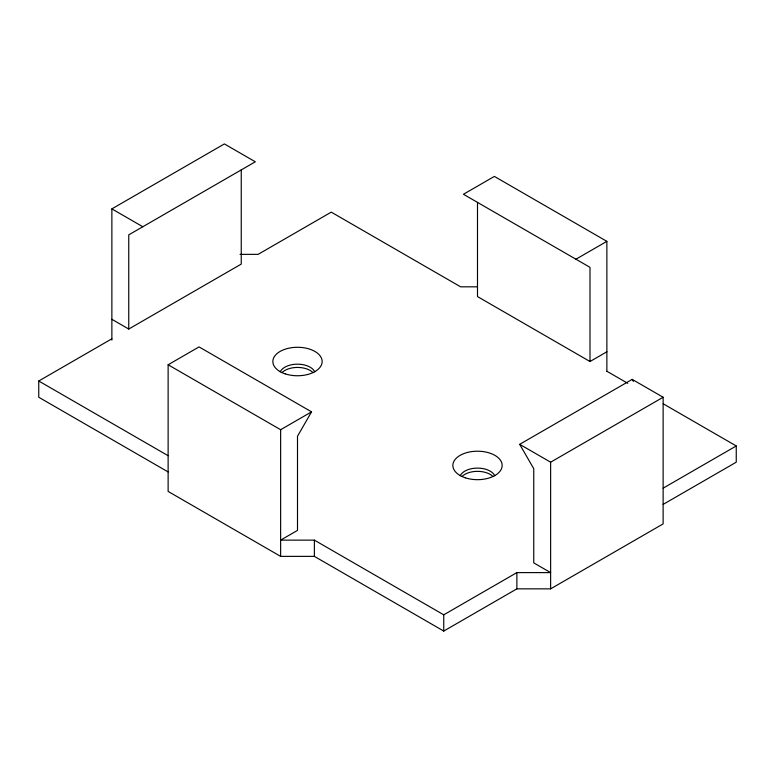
<?xml version="1.0" encoding="UTF-8"?>
<svg xmlns="http://www.w3.org/2000/svg" width="775" height="775" viewBox="0 0 775 775"><rect width="100%" height="100%" fill="white"/><g stroke="black" fill="none" stroke-linecap="round" stroke-linejoin="round"><path stroke-width="1.16" d="M311.56 411.854L297.503 436.209L297.503 530.391L280.627 540.136L314.379 540.136L443.746 614.827L516.877 572.609L550.628 572.609L533.752 562.873L533.752 468.691L519.686 444.327L632.187 379.382L663.129 397.246L663.129 523.9L550.628 588.855L516.877 588.855L443.746 631.073L314.379 556.373L280.627 556.373L168.127 491.427L168.127 364.763L199.059 346.909L311.56 411.854L280.627 429.718L168.127 364.763M111.871 340.128L111.871 208.882L224.372 143.927L255.314 161.791L128.747 234.864L128.747 329.046L111.871 319.3M168.127 471.936L38.75 397.246L38.75 381.009L111.871 338.791M128.747 329.046L241.248 264.091L241.248 169.909M575.941 259.218L606.873 241.354L606.873 371.457M477.497 202.391L477.497 296.573L589.998 361.518L606.873 351.782M519.686 444.327L550.628 462.191L663.129 397.246M663.129 488.173L736.25 445.954L736.25 462.191L663.129 504.409M240.047 254.355L258.123 254.355L331.254 212.137L460.621 286.827L477.497 286.827M606.873 241.354L494.373 176.409L463.44 194.273L589.998 267.336L589.998 361.518M606.873 371.264L627.74 383.315M663.216 403.794L736.25 445.954M111.871 208.882L142.813 226.746M38.75 381.009L168.127 455.7M632.187 379.382L633.359 381.407M550.628 462.191L550.628 588.855M516.877 572.609L516.877 588.855M443.746 614.827L443.746 631.073M314.379 540.136L314.379 556.373M280.627 429.718L280.627 556.373M282.003 372.591A17.902 10.337 0 0 1 313.003 372.591M461.997 476.509A17.902 10.337 0 0 1 492.997 476.509M280.211 371.835A17.902 10.337 0 0 1 297.503 364.173A17.902 10.337 0 0 1 314.786 371.835M460.214 475.763A17.902 10.337 0 0 1 477.497 468.1A17.902 10.337 0 0 1 494.789 475.763M465.174 477.768A24.664 14.241 0 0 0 502.161 465.446A24.664 14.241 0 0 0 465.174 453.113A24.664 14.241 0 0 0 465.174 477.768M285.171 373.85A24.664 14.241 0 0 0 322.158 361.518A24.664 14.241 0 0 0 285.171 349.186A24.664 14.241 0 0 0 285.171 373.85"/></g></svg>
